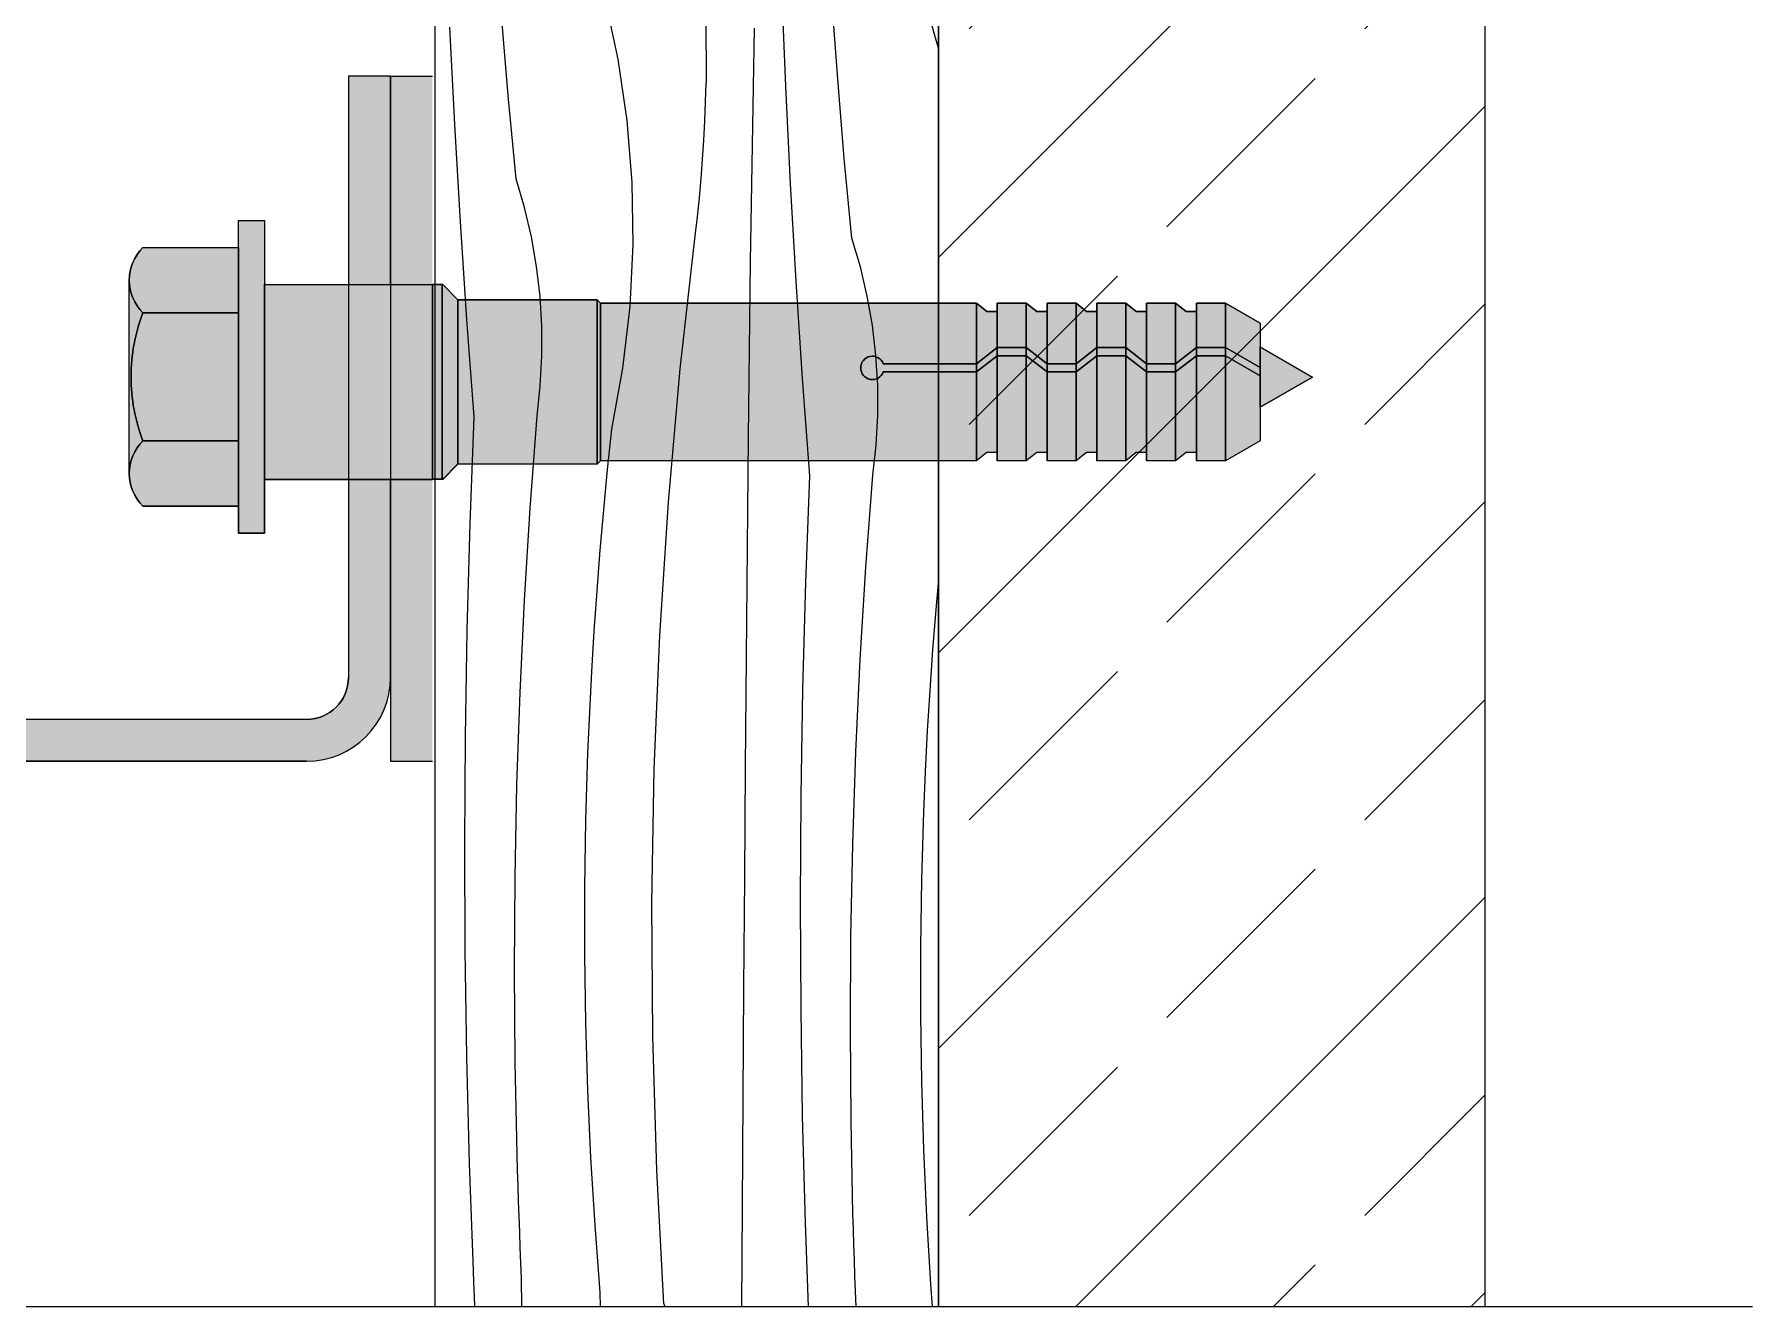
# Model space of a CAD drawing. Header units: millimetres. Extents: x -7826 to 55813, y 465 to 25965.
# Drawn here: x 52085 to 52700, y 18265 to 18720 of the extents above; entities that cross this region are included whole.
import ezdxf

# ---------------------------------------------------------------- set-up
doc = ezdxf.new("R2010")
doc.units = ezdxf.units.MM
for name, color, linetype, lineweight in [('2D - Ogolne2', 251, 'Continuous', 15), ('2D Drafting - General102', 254, 'Continuous', 13), ('2D Drafting - General121', 255, 'Continuous', 0), ('2D Drafting - General2', 251, 'Continuous', 15), ('2D Drafting - General81', 251, 'Continuous', 20), ('2D Drafting - General82', 9, 'Continuous', 20)]:
    doc.layers.add(name, color=color, linetype=linetype, lineweight=lineweight)

# ---------------------------------------------------------------- blocks, each defined once
blk = doc.blocks.new('*X30')
at = {"layer": '2D Drafting - General81', "linetype": 'Continuous'}
for p, q in [((-49516.82362623781, 65502.65855333467), (-49521.45997207429, 65524.34790272736)), ((-49456.94247690259, 65493.01985284501), (-49458.38830671067, 65527.90169964995)), ((-49438.36555288437, 65495.6509855392), (-49440.3980095911, 65524.15861498898)), ((-49402.37453094239, 65506.64991851876), (-49407.42838290024, 65524.5188865826)), ((-49556.06340465491, 65488.34060984798), (-49558.43331413162, 65516.82217136036)), ((-49485.44459425557, 65517.78816952269), (-49485.39392993311, 65494.26863985055)), ((-49575.27725727551, 65479.3222784696), (-49577.01023814984, 65514.19103866617)), ((-49468.49083422053, 65492.84667714093), (-49468.08113907481, 65513.73742676764)), ((-49513.60671094002, 65480.71373536413), (-49516.82362623781, 65502.65855333467)), ((-49485.57573222123, 65487.39978183151), (-49485.39392993311, 65494.26863985053)), ((-49468.86693542801, 65471.95529571317), (-49468.49083422053, 65492.84667714093)), ((-49455.20949602826, 65458.15109264843), (-49456.94247690259, 65493.01985284501)), ((-49435.99564340766, 65467.16942402682), (-49438.36555288437, 65495.6509855392)), ((-49553.35637477494, 65459.8891106548), (-49556.06340465491, 65488.34060984798)), ((-49485.84639304177, 65480.53385106593), (-49485.57573222123, 65487.39978183151)), ((-49573.25724281688, 65444.4689686993), (-49575.27725727551, 65479.3222784696)), ((-49511.82282856976, 65458.60624017625), (-49513.60671094002, 65480.71373536413)), ((-49486.20586708187, 65473.67199701823), (-49485.84639304177, 65480.53385106593)), ((-49486.65409415992, 65466.81536847032), (-49486.20586708187, 65473.67199701823)), ((-49487.19099923572, 65459.9651133293), (-49486.65409415992, 65466.81536847032)), ((-49469.2094417247, 65451.06333650598), (-49468.86693542801, 65471.95529571317)), ((-49433.28861352769, 65438.71792483364), (-49435.99564340766, 65467.16942402682)), ((-49550.31843460073, 65449.60293955286), (-49553.35637477494, 65459.8891106548)), ((-49511.47952208647, 65436.42954699507), (-49511.82282856976, 65458.60624017625)), ((-49487.8164924229, 65453.12237843526), (-49487.19099923572, 65459.9651133293)), ((-49453.18948156963, 65423.29778287814), (-49455.20949602826, 65458.15109264843)), ((-49547.86960367607, 65439.16083135849), (-49550.31843460073, 65449.60293955286)), ((-49488.53046900413, 65446.28830936924), (-49487.8164924229, 65453.12237843526)), ((-49469.51835222494, 65430.17085354246), (-49469.2094417247, 65451.06333650598)), ((-49570.9503317145, 65409.63347212579), (-49573.25724281688, 65444.4689686993)), ((-49489.33280944853, 65439.46405026157), (-49488.53046900413, 65446.28830936924)), ((-49546.01778757339, 65428.59649637883), (-49547.86960367607, 65439.16083135849)), ((-49512.57824312561, 65414.27742764114), (-49511.47952208647, 65436.42954699507)), ((-49494.66371015691, 65391.94407943843), (-49489.33280944853, 65439.46405026157)), ((-49430.25067335348, 65428.4317537317), (-49433.28861352769, 65438.71792483364)), ((-49469.79366612994, 65409.27790084708), (-49469.51835222494, 65430.17085354246)), ((-49544.76896451935, 65417.94403950635), (-49546.01778757339, 65428.59649637883)), ((-49427.80184242882, 65417.98964553733), (-49430.25067335348, 65428.4317537317)), ((-49544.12716609531, 65407.23785011781), (-49544.76896451935, 65417.94403950635)), ((-49450.88257046725, 65388.46228630463), (-49453.18948156963, 65423.29778287814)), ((-49425.95002632614, 65407.42531055767), (-49427.80184242882, 65417.98964553733)), ((-49515.11434586052, 65392.24355002707), (-49512.57824312561, 65414.27742764114)), ((-49568.35668035815, 65374.81815031198), (-49570.9503317145, 65409.63347212579)), ((-49544.09446422215, 65396.51249105492), (-49544.12716609531, 65407.23785011781)), ((-49470.03538272778, 65388.38453244549), (-49469.79366612994, 65409.27790084708)), ((-49424.70120327211, 65396.77285368519), (-49425.95002632614, 65407.42531055767)), ((-49544.67096447147, 65385.80258704493), (-49544.09446422215, 65396.51249105492)), ((-49424.05940484806, 65386.06666429665), (-49424.70120327211, 65396.77285368519)), ((-49519.07710664687, 65370.42108209278), (-49515.11434586052, 65392.24355002707)), ((-49498.87282842126, 65344.31163825775), (-49494.66371015691, 65391.94407943843)), ((-49470.24350139342, 65367.49080236445), (-49470.03538272778, 65388.38453244549)), ((-49448.2889191109, 65353.64696449082), (-49450.88257046725, 65388.46228630463)), ((-49545.8548057248, 65375.1427129215), (-49544.67096447147, 65385.80258704493)), ((-49424.0267029749, 65375.34130523376), (-49424.05940484806, 65386.06666429665)), ((-49569.79879534188, 65336.68842865319), (-49568.35668035815, 65374.81815031198)), ((-49548.31819802961, 65342.188469948), (-49545.8548057248, 65375.1427129215)), ((-49424.60320322422, 65364.63140122378), (-49424.0267029749, 65375.34130523376)), ((-49520.60428890598, 65355.99249854165), (-49519.07710664687, 65370.42108209278)), ((-49470.59678699004, 65328.14707991079), (-49470.24350139342, 65367.49080236445)), ((-49425.78704447755, 65353.97152710034), (-49424.60320322422, 65364.63140122378)), ((-49522.00109276141, 65341.55071028904), (-49520.60428890598, 65355.99249854165)), ((-49449.73103409463, 65315.51724283203), (-49448.2889191109, 65353.64696449082)), ((-49428.25043678236, 65321.01728412684), (-49425.78704447755, 65353.97152710034)), ((-49501.95782449706, 65296.5932044129), (-49498.87282842126, 65344.31163825775)), ((-49550.33259215129, 65309.20373638948), (-49548.31819802961, 65342.188469948)), ((-49523.26740426874, 65327.09689542546), (-49522.00109276141, 65341.55071028904)), ((-49570.83781358377, 65298.54559432621), (-49569.79879534188, 65336.68842865319)), ((-49524.40312012844, 65312.63223302255), (-49523.26740426874, 65327.09689542546)), ((-49470.93612605759, 65288.80323469682), (-49470.59678699004, 65328.14707991079)), ((-49430.26483090404, 65288.03255056831), (-49428.25043678236, 65321.01728412684)), ((-49450.77005233652, 65277.37440850506), (-49449.73103409463, 65315.51724283203)), ((-49403.19964302149, 65305.92570960429), (-49402.37453094239, 65315.34362704723)), ((-49551.89761450517, 65276.19462951522), (-49550.33259215129, 65309.20373638948)), ((-49525.40814769437, 65298.15790303682), (-49524.40312012844, 65312.63223302255)), ((-49404.33535888119, 65291.4610472014), (-49403.19964302149, 65305.92570960429)), ((-49571.473619005, 65260.39390863776), (-49570.83781358377, 65298.54559432621)), ((-49526.28240498129, 65283.67508621341), (-49525.40814769437, 65298.15790303682)), ((-49503.91698351147, 65248.81530339841), (-49501.95782449706, 65296.5932044129)), ((-49471.26151855347, 65249.4592716663), (-49470.93612605759, 65288.80323469682)), ((-49405.34038644713, 65276.98671721567), (-49404.33535888119, 65291.4610472014)), ((-49527.02582067157, 65269.18496398978), (-49526.28240498129, 65283.67508621341)), ((-49431.82985325792, 65255.02344369406), (-49430.26483090404, 65288.03255056831)), ((-49553.01297484598, 65243.16727111473), (-49551.89761450517, 65276.19462951522)), ((-49451.40585775775, 65239.22272281661), (-49450.77005233652, 65277.37440850506)), ((-49406.21464373405, 65262.50390039225), (-49405.34038644713, 65276.98671721567)), ((-49527.63833412097, 65254.68871839935), (-49527.02582067157, 65269.18496398978)), ((-49571.70614057357, 65222.23763388349), (-49571.473619005, 65260.39390863776)), ((-49406.95805942432, 65248.01377816863), (-49406.21464373405, 65262.50390039225)), ((-49528.36740492187, 65230.55144229178), (-49527.63833412097, 65254.68871839934)), ((-49432.94521359873, 65221.99608529357), (-49431.82985325792, 65255.02344369406)), ((-49504.74921641654, 65201.00449376517), (-49503.91698351147, 65248.81530339841)), ((-49471.57296443682, 65210.11519576301), (-49471.26151855347, 65249.4592716663)), ((-49407.57057287372, 65233.51753257819), (-49406.95805942432, 65248.01377816863)), ((-49553.67846632165, 65210.12778636239), (-49553.01297484598, 65243.16727111473)), ((-49451.63837932632, 65201.06644806234), (-49451.40585775775, 65239.22272281661)), ((-49408.29964367462, 65209.38025647063), (-49407.57057287372, 65233.51753257819)), ((-49528.73356747581, 65206.4059340737), (-49528.36740492187, 65230.55144229178)), ((-49571.53535231222, 65184.08103287172), (-49571.70614057357, 65222.23763388349)), ((-49433.61070507441, 65188.95660054123), (-49432.94521359873, 65221.99608529357)), ((-49553.89396551176, 65177.08230268151), (-49553.67846632165, 65210.12778636239)), ((-49471.87046366845, 65170.77101193072), (-49471.57296443682, 65210.11519576301)), ((-49408.66580622856, 65185.23474825255), (-49408.29964367462, 65209.38025647063)), ((-49528.73673904224, 65182.25764982685), (-49528.73356747581, 65206.4059340737)), ((-49504.45406059464, 65153.18735235715), (-49504.74921641654, 65201.00449376517)), ((-49451.46759106497, 65162.90984705056), (-49451.63837932632, 65201.06644806234)), ((-49570.96127330139, 65145.92836844716), (-49571.53535231222, 65184.08103287172)), ((-49433.82620426451, 65155.91111686036), (-49433.61070507441, 65188.95660054123)), ((-49408.66897779499, 65161.0864640057), (-49408.66580622856, 65185.23474825255)), ((-49528.37691890449, 65158.11204626028), (-49528.73673904224, 65182.25764982685)), ((-49553.65943245034, 65144.03694860795), (-49553.89396551176, 65177.08230268151)), ((-49472.15401621103, 65131.4267251132), (-49471.87046366845, 65170.77101193072)), ((-49450.89351205414, 65124.757182626), (-49451.46759106497, 65162.90984705056)), ((-49408.30915765724, 65136.94086043914), (-49408.66897779499, 65161.0864640057)), ((-49527.65418836995, 65133.9745794773), (-49528.37691890449, 65158.11204626028)), ((-49433.59167120309, 65122.86576278679), (-49433.82620426451, 65155.91111686036)), ((-49503.03168011558, 65105.39045953799), (-49504.45406059464, 65153.18735235715)), ((-49569.98396767699, 65107.7839030148), (-49570.96127330139, 65145.92836844716)), ((-49552.97491063333, 65110.99785265351), (-49553.65943245034, 65144.03694860795)), ((-49407.5864271227, 65112.80339365615), (-49408.30915765724, 65136.94086043914)), ((-49526.56871075168, 65109.85070374255), (-49527.65418836995, 65133.9745794773)), ((-49472.4236220289, 65092.08234025428), (-49472.15401621103, 65131.4267251132)), ((-49449.91620642974, 65086.61271719365), (-49450.89351205414, 65124.757182626)), ((-49432.90714938608, 65089.82666683235), (-49433.59167120309, 65122.86576278679)), ((-49552.81575088113, 65105.44771061339), (-49552.97491063333, 65110.99785265351)), ((-49406.50094950443, 65088.67951792141), (-49407.5864271227, 65112.80339365615)), ((-49568.60354462337, 65069.65189806364), (-49569.98396767699, 65107.7839030148)), ((-49552.64389202369, 65099.89794728284), (-49552.81575088113, 65105.44771061339)), ((-49525.1207313315, 65085.74587024958), (-49526.56871075168, 65109.85070374255)), ((-49500.4828656454, 65057.64038441564), (-49503.03168011558, 65105.39045953799)), ((-49552.45933496077, 65094.34859171822), (-49552.64389202369, 65099.89794728284)), ((-49552.26208065866, 65088.79967297376), (-49552.45933496077, 65094.34859171822)), ((-49472.65412599718, 65056.60908800746), (-49472.4236220289, 65092.08234025428)), ((-49552.05213015009, 65083.25122010148), (-49552.26208065866, 65088.79967297376)), ((-49523.31057730463, 65061.665525889), (-49525.1207313315, 65085.74587024958)), ((-49448.83004005915, 65056.60908800746), (-49449.91620642974, 65086.61271719365)), ((-49432.74798963388, 65084.27652479224), (-49432.90714938608, 65089.82666683236)), ((-49405.05297008425, 65064.57468442844), (-49406.50094950443, 65088.67951792141)), ((-49551.8294845343, 65077.70326215085), (-49552.05213015009, 65083.25122010148)), ((-49432.57613077644, 65078.72676146169), (-49432.74798963388, 65084.27652479224)), ((-49551.59414497695, 65072.15582816883), (-49551.8294845343, 65077.70326215085)), ((-49432.39157371352, 65073.17740589707), (-49432.57613077644, 65078.72676146169)), ((-49568.40654466879, 65064.97736136717), (-49568.60354462337, 65069.65189806362)), ((-49551.34611271018, 65066.60894719959), (-49551.59414497695, 65072.15582816883)), ((-49432.19431941141, 65067.62848715261), (-49432.39157371352, 65073.17740589707)), ((-49431.98436890285, 65062.08003428033), (-49432.19431941141, 65067.62848715261)), ((-49568.20348654492, 65060.30308391425), (-49568.40654466879, 65064.97736136717)), ((-49551.22648892098, 65056.60908800746), (-49551.34611271019, 65066.60894719961)), ((-49523.20931246271, 65056.60908800746), (-49523.31057730463, 65061.665525889)), ((-49431.76481384984, 65056.60908800746), (-49431.98436890285, 65062.08003428033)), ((-49404.4541847753, 65056.60908800746), (-49405.05297008425, 65064.57468442844)), ((-49568.03821659218, 65056.60908800746), (-49568.20348654492, 65060.30308391425)), ((-49500.4828656454, 65057.64038441565), (-49500.15001067839, 65056.60908800746))]:
    blk.add_line(p, q, dxfattribs=at)
blk = doc.blocks.new('Wype_nienie_125')
at = {"layer": '2D Drafting - General2', "linetype": 'Continuous'}
for p, q in [((-49582.37453094238, 65968.52347304605), (-49582.37453094238, 65056.60908800746)), ((-49402.37453094239, 65056.60908800746), (-49402.37453094239, 65968.52347304605)), ((-49582.37453094238, 65056.60908800746), (-49402.37453094239, 65056.60908800746))]:
    blk.add_line(p, q, dxfattribs=at)
at = {"layer": '2D Drafting - General81', "linetype": 'Continuous'}
blk.add_blockref('*X30', (0, 0), dxfattribs=at)

msp = doc.modelspace()

# ---------------------------------------------------------------- hatches: boundary and pattern name
at = {"layer": '2D Drafting - General102', "linetype": 'Continuous'}
msp.add_hatch(color=256, dxfattribs=at).paths.add_polyline_path([(52212.54745608946, 18630.8733239273), (52212.54745608946, 18705.37870039465), (52197.54745608946, 18705.37870039465), (52197.54745608946, 18630.8733239273)])
h = msp.add_hatch(color=256, dxfattribs=at)
edge = h.paths.add_edge_path()
edge.add_line((51822.54745608946, 18355.37870039466), (51822.54745608946, 18290.37870039466))
edge.add_arc((51847.54745608947, 18290.37870039466), 25.00000000000728, 180, 269.9999999999666)
edge.add_line((51847.54745608945, 18265.37870039465), (52037.54745608947, 18265.37870039465))
edge.add_arc((52037.54745608946, 18290.37870039466), 25.00000000001455, 270.0000000000167, 360)
edge.add_line((52062.54745608947, 18290.37870039466), (52062.54745608947, 18445.37870039463))
edge.add_arc((52077.54745608947, 18445.37870039463), 15.00000000000728, 90.00000000002768, 180, ccw=False)
edge.add_line((52077.54745608947, 18460.37870039465), (52182.54745608946, 18460.37870039465))
edge.add_arc((52182.54745608946, 18490.37870039465), 30, 270, 360)
edge.add_line((52212.54745608946, 18490.37870039465), (52212.54745608946, 18561.20142671661))
edge.add_line((52212.54745608946, 18561.20142671661), (52197.54745608946, 18561.20142671661))
edge.add_line((52197.54745608946, 18561.20142671661), (52197.54745608946, 18490.37870039465))
edge.add_arc((52182.54745608946, 18490.37870039465), 15, -90, 0, ccw=False)
edge.add_line((52182.54745608946, 18475.37870039465), (52077.54745608947, 18475.37870039465))
edge.add_arc((52077.54745608946, 18445.37870039466), 29.99999999998545, 89.9999999999861, 180)
edge.add_line((52047.54745608947, 18445.37870039466), (52047.54745608947, 18290.37870039466))
edge.add_arc((52037.54745608947, 18290.37870039466), 10, -90, 0, ccw=False)
edge.add_line((52037.54745608947, 18280.37870039466), (51847.54745608946, 18280.37870039466))
edge.add_arc((51847.54745608946, 18290.37870039466), 10, 180, 270, ccw=False)
edge.add_line((51837.54745608946, 18290.37870039466), (51837.54745608946, 18355.37870039466))
edge.add_line((51837.54745608946, 18355.37870039466), (51822.54745608946, 18355.37870039466))
at = {"layer": '2D Drafting - General121', "linetype": 'Continuous'}
for points in [[(52167.54746492776, 18597.87870039465), (52167.54746492776, 18541.959550129), (52158.22760655015, 18541.959550129), (52158.22760655015, 18597.87870039465), (52158.22760655015, 18653.79785066032), (52167.54746492776, 18653.79785066032)], [(52167.54746492776, 18561.20142671661), (52167.54746492776, 18597.87870039465), (52167.54746492776, 18630.8733239273), (52227.54744807875, 18630.8733239273), (52227.54744807875, 18594.95276487172), (52227.54744807875, 18561.20142671661)], [(52227.54744807875, 18561.20142671661), (52167.54746492776, 18561.20142671661), (52167.54746492776, 18597.87870039465), (52167.54746492776, 18630.8733239273), (52227.54744807875, 18630.8733239273), (52227.54744807875, 18594.00302706805)], [(52227.54744807875, 18561.29851182179), (52227.54744807875, 18594.00302715975), (52227.54744807875, 18618.35702331368), (52227.54745637273, 18630.87332363495), (52231.06091350818, 18630.87332467168), (52231.06091350818, 18622.72783454702), (52231.06091350818, 18561.29851182179)], [(52231.06091351096, 18561.29851182179), (52231.06091351096, 18630.87332467168), (52231.23644285265, 18630.87332467168), (52236.64999029778, 18625.45977722655), (52236.64999029778, 18566.71205926692), (52231.23644285265, 18561.29851182179)], [(52236.64999029778, 18566.61497416174), (52236.64999029778, 18625.45977722655), (52286.39230721038, 18625.45977722655), (52286.39230721038, 18566.61497416174)], [(52286.39230721038, 18566.61497416174), (52286.39230721038, 18625.45977722655), (52287.6377787122, 18624.21430572473), (52287.6377787122, 18567.86044566355)], [(52429.49791666278, 18621.25563953985), (52429.49791666278, 18608.30457751992), (52422.05663887452, 18602.5580929462), (52422.05663887452, 18624.21430572473), (52425.79958393169, 18621.25563953985)], [(52439.85324830986, 18624.21430572473), (52439.85324830986, 18608.30457751992), (52429.49791666278, 18608.30457751992), (52429.49791666278, 18624.21430572473)], [(52447.29452609812, 18621.25563953985), (52447.29452609812, 18602.5580929462), (52439.85324830986, 18608.30457751992), (52439.85324830986, 18624.21430572473), (52443.59619336703, 18621.25563953985)], [(52457.64985774519, 18624.21430572473), (52457.64985774519, 18602.5580929462), (52447.29452609812, 18602.5580929462), (52447.29452609812, 18624.21430572473)], [(52457.64985774519, 18602.5580929462), (52457.64985774519, 18624.21430572473), (52461.39280280235, 18621.25563953985), (52465.09113553345, 18621.25563953985), (52465.09113553345, 18608.30457751992)], [(52475.44646718052, 18624.21430572473), (52475.44646718052, 18608.30457751992), (52465.09113553345, 18608.30457751992), (52465.09113553345, 18624.21430572473)], [(52482.88774496878, 18621.25563953985), (52482.88774496878, 18602.5580929462), (52475.44646718052, 18608.30457751992), (52475.44646718052, 18624.21430572473), (52479.18941223769, 18621.25563953985)], [(52493.24307661586, 18624.21430572473), (52493.24307661586, 18602.5580929462), (52482.88774496878, 18602.5580929462), (52482.88774496878, 18624.21430572473)], [(52500.68435440412, 18621.25563953985), (52500.68435440412, 18608.30457751992), (52493.24307661586, 18602.5580929462), (52493.24307661586, 18624.21430572473), (52496.98602167303, 18621.25563953985)], [(52500.68435440412, 18608.30457751992), (52500.68435440412, 18624.21430572473), (52511.03968605119, 18624.21430572473), (52511.03968605119, 18608.30457751992)], [(52523.42001502987, 18601.15679125143), (52511.03968605119, 18608.30457751992), (52511.03968605119, 18624.21430572473), (52523.42001502987, 18617.06651945623)], [(52422.05663887452, 18602.5580929462), (52429.49791666278, 18608.30457751992), (52429.49791666278, 18605.34591133507), (52422.05663887452, 18599.59942676131)], [(52429.49791666278, 18608.30457751992), (52439.85324830986, 18608.30457751992), (52439.85324830986, 18605.34591133507), (52429.49791666278, 18605.34591133507)], [(52447.29452609812, 18599.59942676131), (52439.85324830986, 18605.34591133507), (52439.85324830986, 18608.30457751992), (52447.29452609812, 18602.5580929462)], [(52465.09113553345, 18605.34591133507), (52457.64985774519, 18599.59942676131), (52457.64985774519, 18602.5580929462), (52465.09113553345, 18608.30457751992)], [(52475.44646718052, 18605.34591133507), (52465.09113553345, 18605.34591133507), (52465.09113553345, 18608.30457751992), (52475.44646718052, 18608.30457751992)], [(52482.88774496878, 18599.59942676131), (52475.44646718052, 18605.34591133507), (52475.44646718052, 18608.30457751992), (52482.88774496878, 18602.5580929462)], [(52493.24307661586, 18602.5580929462), (52500.68435440412, 18608.30457751992), (52500.68435440412, 18605.34591133507), (52493.24307661586, 18599.59942676131)], [(52500.68435440412, 18608.30457751992), (52511.03968605119, 18608.30457751992), (52511.03968605119, 18605.34591133507), (52500.68435440412, 18605.34591133507)], [(52523.42001502987, 18598.19812506657), (52511.03968605119, 18605.34591133507), (52511.03968605119, 18608.30457751992), (52523.42001502987, 18601.15679125143)], [(52542.14783964321, 18597.78161528946), (52523.42001502987, 18586.96910070763), (52523.42001502987, 18608.5941298713)], [(52429.49791666278, 18570.81911184844), (52425.79958393169, 18570.81911184844), (52422.05663887452, 18567.86044566355), (52422.05663887452, 18599.59942676131), (52429.49791666278, 18605.34591133507)], [(52429.49791666278, 18567.86044566355), (52429.49791666278, 18605.34591133507), (52439.85324830986, 18605.34591133507), (52439.85324830986, 18567.86044566355)], [(52447.29452609812, 18570.81911184844), (52443.59619336703, 18570.81911184844), (52439.85324830986, 18567.86044566355), (52439.85324830986, 18605.34591133507), (52447.29452609812, 18599.59942676131)], [(52447.29452609812, 18602.5580929462), (52457.64985774519, 18602.5580929462), (52457.64985774519, 18599.59942676131), (52447.29452609812, 18599.59942676131)], [(52465.09113553345, 18570.81911184844), (52461.39280280235, 18570.81911184844), (52457.64985774519, 18567.86044566355), (52457.64985774519, 18599.59942676131), (52465.09113553345, 18605.34591133507)], [(52475.44646718052, 18567.86044566355), (52465.09113553345, 18567.86044566355), (52465.09113553345, 18605.34591133507), (52475.44646718052, 18605.34591133507)], [(52482.88774496878, 18570.81911184844), (52479.18941223769, 18570.81911184844), (52475.44646718052, 18567.86044566355), (52475.44646718052, 18605.34591133507), (52482.88774496878, 18599.59942676131)], [(52482.88774496878, 18602.5580929462), (52493.24307661586, 18602.5580929462), (52493.24307661586, 18599.59942676131), (52482.88774496878, 18599.59942676131)], [(52500.68435440412, 18570.81911184844), (52496.98602167303, 18570.81911184844), (52493.24307661586, 18567.86044566355), (52493.24307661586, 18599.59942676131), (52500.68435440412, 18605.34591133507)], [(52500.68435440412, 18567.86044566355), (52500.68435440412, 18605.34591133507), (52511.03968605119, 18605.34591133507), (52511.03968605119, 18567.86044566355)], [(52523.42001502987, 18575.00823193206), (52511.03968605119, 18567.86044566355), (52511.03968605119, 18605.34591133507), (52523.42001502987, 18598.19812506654)], [(52447.29452609812, 18567.86044566355), (52447.29452609812, 18599.59942676131), (52457.64985774519, 18599.59942676131), (52457.64985774519, 18567.86044566355)], [(52493.24307661586, 18567.86044566355), (52482.88774496878, 18567.86044566355), (52482.88774496878, 18599.59942676131), (52493.24307661586, 18599.59942676131)]]:
    msp.add_hatch(color=256, dxfattribs=at).paths.add_polyline_path(points)
h = msp.add_hatch(color=256, dxfattribs=at)
edge = h.paths.add_edge_path()
edge.add_line((52158.22760655015, 18620.79001890627), (52124.05479249891, 18620.79001890627))
edge.add_arc((52135.49427144504, 18632.43984187829), 16.32727943775157, 134.4780486831349, 225.5219513168651, ccw=False)
edge.add_line((52124.05479249891, 18644.08966485031), (52158.22760655015, 18644.08966485031))
edge.add_line((52158.22760655015, 18644.08966485031), (52158.22760655015, 18620.79001890627))
h = msp.add_hatch(color=256, dxfattribs=at)
edge = h.paths.add_edge_path()
edge.add_arc((52183.36298217461, 18597.87870039463), 63.57979143210105, 179.9999999999869, 201.1220213823702)
edge.add_arc((52135.49427144503, 18563.31755891104), 16.32727943772061, 134.47804868317, 180.0000000000511)
edge.add_line((52119.1669920073, 18563.31755891103), (52119.1669920073, 18632.43984187829))
edge.add_arc((52135.49427144505, 18632.43984187828), 16.32727943774807, 179.999999999949, 225.5219513168111)
edge.add_arc((52183.36298217465, 18597.87870039466), 63.57979143214122, 158.8779786176294, 180.0000000000131)
h = msp.add_hatch(color=256, dxfattribs=at)
edge = h.paths.add_edge_path()
edge.add_line((52158.22760655015, 18574.96738188303), (52124.05479249891, 18574.96738188303))
edge.add_arc((52183.36298217459, 18597.87870039463), 63.57979143208168, 179.9999999999869, 201.1220213823773, ccw=False)
edge.add_arc((52183.36298217463, 18597.87870039467), 63.5797914321156, 158.8779786176346, 180.0000000000262, ccw=False)
edge.add_line((52124.05479249891, 18620.79001890627), (52158.22760655015, 18620.79001890627))
edge.add_line((52158.22760655015, 18620.79001890627), (52158.22760655015, 18597.87870039465))
edge.add_line((52158.22760655015, 18597.87870039465), (52158.22760655015, 18574.96738188303))
h = msp.add_hatch(color=256, dxfattribs=at)
edge = h.paths.add_edge_path()
edge.add_line((52287.6377787122, 18567.86044566355), (52287.6377787122, 18624.21430572473))
edge.add_line((52287.6377787122, 18624.21430572473), (52422.05663887452, 18624.21430572473))
edge.add_line((52422.05663887452, 18624.21430572473), (52422.05663887452, 18602.5580929462))
edge.add_line((52422.05663887452, 18602.5580929462), (52388.74802213503, 18602.5580929462))
edge.add_arc((52384.83341370043, 18601.07875985375), 4.184804128586707, 20.70161155939179, 339.2983884406082)
edge.add_line((52388.74802213503, 18599.59942676131), (52422.05663887452, 18599.59942676131))
edge.add_line((52422.05663887452, 18599.59942676131), (52422.05663887452, 18567.86044566355))
edge.add_line((52422.05663887452, 18567.86044566355), (52287.6377787122, 18567.86044566355))
h = msp.add_hatch(color=256, dxfattribs=at)
edge = h.paths.add_edge_path()
edge.add_line((52422.05663887452, 18599.59942676131), (52388.74802213503, 18599.59942676131))
edge.add_arc((52384.83341370043, 18601.07875985375), 4.184804128586707, 20.70161155939178, 339.2983884406082, ccw=False)
edge.add_line((52388.74802213503, 18602.5580929462), (52422.05663887452, 18602.5580929462))
edge.add_line((52422.05663887452, 18602.5580929462), (52422.05663887452, 18599.59942676131))
h = msp.add_hatch(color=256, dxfattribs=at)
edge = h.paths.add_edge_path()
edge.add_line((52158.22760655015, 18551.66773593901), (52124.05479249891, 18551.66773593901))
edge.add_arc((52135.49427144504, 18563.31755891103), 16.32727943774647, 134.4780486831525, 225.5219513168833, ccw=False)
edge.add_line((52124.05479249891, 18574.96738188303), (52158.22760655015, 18574.96738188303))
edge.add_line((52158.22760655015, 18574.96738188303), (52158.22760655015, 18551.66773593901))
at = {"layer": '2D Drafting - General81', "linetype": 'Continuous'}
h = msp.add_hatch(dxfattribs=at)
h.set_pattern_fill('SOLID___DASHED', color=256, style=0, pattern_type=2)
h.set_pattern_definition([(44.99999999999999, (101810.7930934424, -46791.23039084138), (-70.71067811865473, 70.71067811865478), []), (44.99999999999999, (101775.4377543831, -46755.87505178205), (-70.71067811865473, 70.71067811865478), [75, -25])])
h.paths.add_polyline_path([(52408.4185625, 18265.37869716608), (52603.96428346332, 18265.37869716608), (52603.96428346332, 19177.29309845407), (52408.4185625, 19177.29309845407)])
at = {"layer": '2D Drafting - General82', "linetype": 'Continuous'}
for points in [[(52212.54745608946, 18630.8733239273), (52227.54745608947, 18630.8733239273), (52227.54745608947, 18705.37870039465), (52212.54745608946, 18705.37870039465)], [(52212.54745608946, 18460.37870039465), (52227.54745608947, 18460.37870039465), (52227.54745608947, 18561.20142671661), (52212.54745608946, 18561.20142671661)]]:
    msp.add_hatch(color=256, dxfattribs=at).paths.add_polyline_path(points, flags=0)

# ---------------------------------------------------------------- linework, layer by layer
at = {"layer": '2D - Ogolne2', "linetype": 'Continuous'}
for p, q in [((52227.54744807875, 18630.87332467168), (52227.54744807875, 18594.00302706805)), ((52231.23644285265, 18630.87332467168), (52227.54744807875, 18630.87332467168)), ((52236.64999029778, 18625.45977722655), (52231.23644285265, 18630.87332467168)), ((52286.39230721038, 18625.45977722655), (52236.64999029778, 18625.45977722655)), ((52236.64999029778, 18625.45977722655), (52236.64999029778, 18566.61497416174)), ((52287.6377787122, 18624.21430572473), (52286.39230721038, 18625.45977722655)), ((52286.39230721038, 18625.45977722655), (52286.39230721038, 18566.61497416174)), ((52287.6377787122, 18567.86044566355), (52287.6377787122, 18624.21430572473)), ((52422.05663887452, 18624.21430572473), (52287.6377787122, 18624.21430572473)), ((52425.79958393169, 18621.25563953985), (52422.05663887452, 18624.21430572473)), ((52422.05663887452, 18624.21430572473), (52422.05663887452, 18567.86044566355)), ((52429.49791666278, 18621.25563953985), (52425.79958393169, 18621.25563953985)), ((52429.49791666278, 18624.21430572473), (52429.49791666278, 18621.25563953985)), ((52439.85324830986, 18624.21430572473), (52429.49791666278, 18624.21430572473)), ((52429.49791666278, 18624.21430572473), (52429.49791666278, 18567.86044566355)), ((52443.59619336703, 18621.25563953985), (52439.85324830986, 18624.21430572473)), ((52439.85324830986, 18624.21430572473), (52439.85324830986, 18567.86044566355)), ((52447.29452609812, 18621.25563953985), (52443.59619336703, 18621.25563953985)), ((52447.29452609812, 18624.21430572473), (52447.29452609812, 18621.25563953985)), ((52457.64985774519, 18624.21430572473), (52447.29452609812, 18624.21430572473)), ((52447.29452609812, 18624.21430572473), (52447.29452609812, 18567.86044566355)), ((52461.39280280235, 18621.25563953985), (52457.64985774519, 18624.21430572473)), ((52457.64985774519, 18624.21430572473), (52457.64985774519, 18567.86044566355)), ((52465.09113553345, 18621.25563953985), (52461.39280280235, 18621.25563953985)), ((52465.09113553345, 18624.21430572473), (52465.09113553345, 18621.25563953985)), ((52475.44646718052, 18624.21430572473), (52465.09113553345, 18624.21430572473)), ((52465.09113553345, 18624.21430572473), (52465.09113553345, 18567.86044566355)), ((52479.18941223769, 18621.25563953985), (52475.44646718052, 18624.21430572473)), ((52475.44646718052, 18624.21430572473), (52475.44646718052, 18567.86044566355)), ((52482.88774496878, 18621.25563953985), (52479.18941223769, 18621.25563953985)), ((52482.88774496878, 18624.21430572473), (52482.88774496878, 18621.25563953985)), ((52493.24307661586, 18624.21430572473), (52482.88774496878, 18624.21430572473)), ((52482.88774496878, 18624.21430572473), (52482.88774496878, 18567.86044566355)), ((52496.98602167302, 18621.25563953985), (52493.24307661586, 18624.21430572473)), ((52493.24307661586, 18624.21430572473), (52493.24307661586, 18567.86044566355)), ((52500.68435440412, 18621.25563953985), (52496.98602167302, 18621.25563953985)), ((52500.68435440412, 18624.21430572473), (52500.68435440412, 18567.86044566355)), ((52511.03968605119, 18624.21430572473), (52500.68435440412, 18624.21430572473)), ((52523.42001502987, 18617.06651945623), (52511.03968605119, 18624.21430572473)), ((52511.03968605119, 18624.21430572473), (52511.03968605119, 18567.86044566355)), ((52523.42001502987, 18617.06651945623), (52523.42001502987, 18575.00823193206)), ((52429.49791666278, 18608.30457751992), (52422.05663887452, 18602.5580929462)), ((52439.85324830986, 18608.30457751992), (52429.49791666278, 18608.30457751992)), ((52447.29452609812, 18602.5580929462), (52439.85324830986, 18608.30457751992)), ((52465.09113553345, 18608.30457751992), (52457.64985774519, 18602.5580929462)), ((52475.44646718052, 18608.30457751992), (52465.09113553345, 18608.30457751992)), ((52482.88774496878, 18602.5580929462), (52475.44646718052, 18608.30457751992)), ((52500.68435440412, 18608.30457751992), (52493.24307661586, 18602.5580929462)), ((52511.03968605119, 18608.30457751992), (52500.68435440412, 18608.30457751992)), ((52523.42001502987, 18601.15679125143), (52511.03968605119, 18608.30457751992)), ((52523.42001502987, 18608.59412987133), (52542.14783964321, 18597.78161528946)), ((52422.05663887452, 18602.5580929462), (52388.74802213503, 18602.5580929462)), ((52429.49791666278, 18605.34591133507), (52422.05663887452, 18599.59942676131)), ((52439.85324830986, 18605.34591133507), (52429.49791666278, 18605.34591133507)), ((52447.29452609812, 18599.59942676131), (52439.85324830986, 18605.34591133507)), ((52457.64985774519, 18602.5580929462), (52447.29452609812, 18602.5580929462)), ((52465.09113553345, 18605.34591133507), (52457.64985774519, 18599.59942676131)), ((52475.44646718052, 18605.34591133507), (52465.09113553345, 18605.34591133507)), ((52482.88774496878, 18599.59942676131), (52475.44646718052, 18605.34591133507)), ((52493.24307661586, 18602.5580929462), (52482.88774496878, 18602.5580929462)), ((52500.68435440412, 18605.34591133507), (52493.24307661586, 18599.59942676131)), ((52511.03968605119, 18605.34591133507), (52500.68435440412, 18605.34591133507)), ((52523.42001502987, 18598.19812506654), (52511.03968605119, 18605.34591133507)), ((52227.54744807875, 18561.29851182179), (52227.54744807875, 18595.04984997691)), ((52422.05663887452, 18599.59942676131), (52388.74802213503, 18599.59942676131)), ((52457.64985774519, 18599.59942676131), (52447.29452609812, 18599.59942676131)), ((52493.24307661586, 18599.59942676131), (52482.88774496878, 18599.59942676131)), ((52523.42001502987, 18586.96910070763), (52542.14783964321, 18597.78161528946)), ((52227.54744807875, 18561.20142671661), (52227.54744807875, 18594.95276487172)), ((52425.79958393169, 18570.81911184844), (52422.05663887452, 18567.86044566355)), ((52429.49791666278, 18570.81911184844), (52425.79958393169, 18570.81911184844)), ((52429.49791666278, 18567.86044566355), (52429.49791666278, 18570.81911184844)), ((52443.59619336703, 18570.81911184844), (52439.85324830986, 18567.86044566355)), ((52447.29452609812, 18570.81911184844), (52443.59619336703, 18570.81911184844)), ((52447.29452609812, 18567.86044566355), (52447.29452609812, 18570.81911184844)), ((52461.39280280235, 18570.81911184844), (52457.64985774519, 18567.86044566355)), ((52465.09113553345, 18570.81911184844), (52461.39280280235, 18570.81911184844)), ((52465.09113553345, 18567.86044566355), (52465.09113553345, 18570.81911184844)), ((52479.18941223769, 18570.81911184844), (52475.44646718052, 18567.86044566355)), ((52482.88774496878, 18570.81911184844), (52479.18941223769, 18570.81911184844)), ((52482.88774496878, 18567.86044566355), (52482.88774496878, 18570.81911184844)), ((52496.98602167302, 18570.81911184844), (52493.24307661586, 18567.86044566355)), ((52500.68435440412, 18570.81911184844), (52496.98602167302, 18570.81911184844)), ((52523.42001502987, 18575.00823193206), (52511.03968605119, 18567.86044566355)), ((52236.64999029778, 18566.71205926692), (52231.23644285265, 18561.29851182179)), ((52236.64999029778, 18566.61497416174), (52231.23644285265, 18561.20142671661)), ((52286.39230721038, 18566.61497416174), (52236.64999029778, 18566.61497416174)), ((52287.6377787122, 18567.86044566355), (52286.39230721038, 18566.61497416174)), ((52422.05663887452, 18567.86044566355), (52287.6377787122, 18567.86044566355)), ((52439.85324830986, 18567.86044566355), (52429.49791666278, 18567.86044566355)), ((52457.64985774519, 18567.86044566355), (52447.29452609812, 18567.86044566355)), ((52475.44646718052, 18567.86044566355), (52465.09113553345, 18567.86044566355)), ((52493.24307661586, 18567.86044566355), (52482.88774496878, 18567.86044566355)), ((52511.03968605119, 18567.86044566355), (52500.68435440412, 18567.86044566355)), ((52231.23644285265, 18561.29851182179), (52227.54744807875, 18561.29851182179)), ((52231.23644285265, 18561.20142671661), (52227.54744807875, 18561.20142671661))]:
    msp.add_line(p, q, dxfattribs=at)
msp.add_arc((52384.83341370045, 18601.07875985374), 4.184804128572733, 20.70161155921624, 339.2983884403942, dxfattribs=at)
at = {"layer": '2D Drafting - General2', "linetype": 'Continuous'}
for p, q in [((52603.96428346332, 18265.37870039465), (52603.96428346332, 19177.29309845407)), ((52212.54745608946, 18705.37870039465), (52197.54745608946, 18705.37870039465)), ((52197.54745608946, 18705.37870039465), (52197.54745608946, 18490.37870039465)), ((52212.54745608946, 18705.37870039465), (52212.54745608946, 18460.37870039465)), ((52212.54745608946, 18705.37870039465), (52227.54745608947, 18705.37870039465)), ((52212.54745608946, 18705.37870039465), (52212.54745608946, 18490.37870039465)), ((52158.22760655015, 18653.79785066032), (52167.54746492776, 18653.79785066032)), ((52158.22760655015, 18597.87870039465), (52158.22760655015, 18653.79785066032)), ((52167.54746492776, 18653.79785066032), (52167.54746492776, 18597.87870039465)), ((52124.05479249891, 18644.08966485031), (52158.22760655015, 18644.08966485031)), ((52119.1669920073, 18563.31755891103), (52119.1669920073, 18632.43984187829)), ((52167.54746575535, 18630.8733239273), (52227.54744807875, 18630.8733239273)), ((52124.05479249891, 18620.79001890627), (52158.22760655015, 18620.79001890627)), ((52158.22760655015, 18597.87870039465), (52158.22760655015, 18541.959550129)), ((52167.54746492776, 18541.959550129), (52167.54746492776, 18597.87870039465)), ((52124.05479249891, 18574.96738188303), (52158.22760655015, 18574.96738188303)), ((52167.54745937939, 18561.20142671661), (52227.54744807875, 18561.20142671661)), ((52124.05479249891, 18551.66773593901), (52158.22760655015, 18551.66773593901)), ((52158.22760655015, 18541.959550129), (52167.54746492776, 18541.959550129)), ((52182.54745608946, 18475.37870039465), (52077.54745608947, 18475.37870039465)), ((52182.54745608946, 18460.37870039465), (52077.54745608947, 18460.37870039465)), ((52212.54745608946, 18460.37870039465), (52227.54745608947, 18460.37870039465)), ((51681.29362146283, 18265.37870039465), (52699.53923662394, 18265.37870039465))]:
    msp.add_line(p, q, dxfattribs=at)
at = {"layer": '2D Drafting - General2', "linetype": 'Continuous', "flags": 128}
for points in [[(52408.4185625, 18265.37869716608), (52603.96428346332, 18265.37869716608), (52603.96428346332, 19177.29309845407), (52408.4185625, 19177.29309845407)], [(52212.54745608946, 18630.8733239273), (52212.54745608946, 18705.37870039465), (52197.54745608946, 18705.37870039465), (52197.54745608946, 18630.8733239273)], [(52167.54746492776, 18597.87870039465), (52167.54746492776, 18541.959550129), (52158.22760655015, 18541.959550129), (52158.22760655015, 18597.87870039465), (52158.22760655015, 18653.79785066032), (52167.54746492776, 18653.79785066032)], [(52167.54746492776, 18561.20142671661), (52167.54746492776, 18597.87870039465), (52167.54746492776, 18630.8733239273), (52227.54744807875, 18630.8733239273), (52227.54744807875, 18594.95276487172), (52227.54744807875, 18561.20142671661)], [(52227.54744807875, 18561.20142671661), (52167.54746492776, 18561.20142671661), (52167.54746492776, 18597.87870039465), (52167.54746492776, 18630.8733239273), (52227.54744807875, 18630.8733239273), (52227.54744807875, 18594.00302706805)], [(52227.54744807875, 18561.29851182179), (52227.54744807875, 18594.00302715975), (52227.54744807875, 18618.35702331368), (52227.54745637273, 18630.87332363495), (52231.06091350818, 18630.87332467168), (52231.06091350818, 18622.72783454702), (52231.06091350818, 18561.29851182179)], [(52231.06091351096, 18561.29851182179), (52231.06091351096, 18630.87332467168), (52231.23644285265, 18630.87332467168), (52236.64999029778, 18625.45977722655), (52236.64999029778, 18566.71205926692), (52231.23644285265, 18561.29851182179)], [(52236.64999029778, 18566.61497416174), (52236.64999029778, 18625.45977722655), (52286.39230721038, 18625.45977722655), (52286.39230721038, 18566.61497416174)], [(52286.39230721038, 18566.61497416174), (52286.39230721038, 18625.45977722655), (52287.6377787122, 18624.21430572473), (52287.6377787122, 18567.86044566355)], [(52429.49791666278, 18621.25563953985), (52429.49791666278, 18608.30457751992), (52422.05663887452, 18602.5580929462), (52422.05663887452, 18624.21430572473), (52425.79958393169, 18621.25563953985)], [(52439.85324830986, 18624.21430572473), (52439.85324830986, 18608.30457751992), (52429.49791666278, 18608.30457751992), (52429.49791666278, 18624.21430572473)], [(52447.29452609812, 18621.25563953985), (52447.29452609812, 18602.5580929462), (52439.85324830986, 18608.30457751992), (52439.85324830986, 18624.21430572473), (52443.59619336703, 18621.25563953985)], [(52457.64985774519, 18624.21430572473), (52457.64985774519, 18602.5580929462), (52447.29452609812, 18602.5580929462), (52447.29452609812, 18624.21430572473)], [(52457.64985774519, 18602.5580929462), (52457.64985774519, 18624.21430572473), (52461.39280280235, 18621.25563953985), (52465.09113553345, 18621.25563953985), (52465.09113553345, 18608.30457751992)], [(52475.44646718052, 18624.21430572473), (52475.44646718052, 18608.30457751992), (52465.09113553345, 18608.30457751992), (52465.09113553345, 18624.21430572473)], [(52482.88774496878, 18621.25563953985), (52482.88774496878, 18602.5580929462), (52475.44646718052, 18608.30457751992), (52475.44646718052, 18624.21430572473), (52479.18941223769, 18621.25563953985)], [(52493.24307661586, 18624.21430572473), (52493.24307661586, 18602.5580929462), (52482.88774496878, 18602.5580929462), (52482.88774496878, 18624.21430572473)], [(52500.68435440412, 18621.25563953985), (52500.68435440412, 18608.30457751992), (52493.24307661586, 18602.5580929462), (52493.24307661586, 18624.21430572473), (52496.98602167303, 18621.25563953985)], [(52500.68435440412, 18608.30457751992), (52500.68435440412, 18624.21430572473), (52511.03968605119, 18624.21430572473), (52511.03968605119, 18608.30457751992)], [(52523.42001502987, 18601.15679125143), (52511.03968605119, 18608.30457751992), (52511.03968605119, 18624.21430572473), (52523.42001502987, 18617.06651945623)], [(52422.05663887452, 18602.5580929462), (52429.49791666278, 18608.30457751992), (52429.49791666278, 18605.34591133507), (52422.05663887452, 18599.59942676131)], [(52429.49791666278, 18608.30457751992), (52439.85324830986, 18608.30457751992), (52439.85324830986, 18605.34591133507), (52429.49791666278, 18605.34591133507)], [(52447.29452609812, 18599.59942676131), (52439.85324830986, 18605.34591133507), (52439.85324830986, 18608.30457751992), (52447.29452609812, 18602.5580929462)], [(52465.09113553345, 18605.34591133507), (52457.64985774519, 18599.59942676131), (52457.64985774519, 18602.5580929462), (52465.09113553345, 18608.30457751992)], [(52475.44646718052, 18605.34591133507), (52465.09113553345, 18605.34591133507), (52465.09113553345, 18608.30457751992), (52475.44646718052, 18608.30457751992)], [(52482.88774496878, 18599.59942676131), (52475.44646718052, 18605.34591133507), (52475.44646718052, 18608.30457751992), (52482.88774496878, 18602.5580929462)], [(52493.24307661586, 18602.5580929462), (52500.68435440412, 18608.30457751992), (52500.68435440412, 18605.34591133507), (52493.24307661586, 18599.59942676131)], [(52500.68435440412, 18608.30457751992), (52511.03968605119, 18608.30457751992), (52511.03968605119, 18605.34591133507), (52500.68435440412, 18605.34591133507)], [(52523.42001502987, 18598.19812506657), (52511.03968605119, 18605.34591133507), (52511.03968605119, 18608.30457751992), (52523.42001502987, 18601.15679125143)], [(52542.14783964321, 18597.78161528946), (52523.42001502987, 18586.96910070763), (52523.42001502987, 18608.5941298713)], [(52429.49791666278, 18570.81911184844), (52425.79958393169, 18570.81911184844), (52422.05663887452, 18567.86044566355), (52422.05663887452, 18599.59942676131), (52429.49791666278, 18605.34591133507)], [(52429.49791666278, 18567.86044566355), (52429.49791666278, 18605.34591133507), (52439.85324830986, 18605.34591133507), (52439.85324830986, 18567.86044566355)], [(52447.29452609812, 18570.81911184844), (52443.59619336703, 18570.81911184844), (52439.85324830986, 18567.86044566355), (52439.85324830986, 18605.34591133507), (52447.29452609812, 18599.59942676131)], [(52447.29452609812, 18602.5580929462), (52457.64985774519, 18602.5580929462), (52457.64985774519, 18599.59942676131), (52447.29452609812, 18599.59942676131)], [(52465.09113553345, 18570.81911184844), (52461.39280280235, 18570.81911184844), (52457.64985774519, 18567.86044566355), (52457.64985774519, 18599.59942676131), (52465.09113553345, 18605.34591133507)], [(52475.44646718052, 18567.86044566355), (52465.09113553345, 18567.86044566355), (52465.09113553345, 18605.34591133507), (52475.44646718052, 18605.34591133507)], [(52482.88774496878, 18570.81911184844), (52479.18941223769, 18570.81911184844), (52475.44646718052, 18567.86044566355), (52475.44646718052, 18605.34591133507), (52482.88774496878, 18599.59942676131)], [(52482.88774496878, 18602.5580929462), (52493.24307661586, 18602.5580929462), (52493.24307661586, 18599.59942676131), (52482.88774496878, 18599.59942676131)], [(52500.68435440412, 18570.81911184844), (52496.98602167303, 18570.81911184844), (52493.24307661586, 18567.86044566355), (52493.24307661586, 18599.59942676131), (52500.68435440412, 18605.34591133507)], [(52500.68435440412, 18567.86044566355), (52500.68435440412, 18605.34591133507), (52511.03968605119, 18605.34591133507), (52511.03968605119, 18567.86044566355)], [(52523.42001502987, 18575.00823193206), (52511.03968605119, 18567.86044566355), (52511.03968605119, 18605.34591133507), (52523.42001502987, 18598.19812506654)], [(52447.29452609812, 18567.86044566355), (52447.29452609812, 18599.59942676131), (52457.64985774519, 18599.59942676131), (52457.64985774519, 18567.86044566355)], [(52493.24307661586, 18567.86044566355), (52482.88774496878, 18567.86044566355), (52482.88774496878, 18599.59942676131), (52493.24307661586, 18599.59942676131)]]:
    msp.add_lwpolyline(points, close=True, dxfattribs=at)
for points in [[(52158.22760655015, 18620.79001890627), (52124.05479249891, 18620.79001890627, -0.4195600657071172), (52124.05479249891, 18644.08966485031), (52158.22760655015, 18644.08966485031)], [(52119.78319074251, 18597.87870039465, 0.09242403204492548), (52124.05479249891, 18574.96738188303, 0.2012809963204646), (52119.1669920073, 18563.31755891103), (52119.1669920073, 18632.43984187829, 0.2012809963204646), (52124.05479249891, 18620.79001890627, 0.09242403204492862)], [(52158.22760655015, 18574.96738188303), (52124.05479249891, 18574.96738188303, -0.09242403204495818), (52119.78319074251, 18597.87870039465, -0.0924240320449649), (52124.05479249891, 18620.79001890627), (52158.22760655015, 18620.79001890627), (52158.22760655015, 18597.87870039465)], [(52287.6377787122, 18567.86044566355), (52287.6377787122, 18624.21430572473), (52422.05663887452, 18624.21430572473), (52422.05663887452, 18602.5580929462), (52388.74802213503, 18602.5580929462, 5.475043183008319), (52388.74802213503, 18599.59942676131), (52422.05663887452, 18599.59942676131), (52422.05663887452, 18567.86044566355)], [(52422.05663887452, 18599.59942676131), (52388.74802213503, 18599.59942676131, -5.475043183008319), (52388.74802213503, 18602.5580929462), (52422.05663887452, 18602.5580929462)], [(52158.22760655015, 18551.66773593901), (52124.05479249891, 18551.66773593901, -0.4195600657071172), (52124.05479249891, 18574.96738188303), (52158.22760655015, 18574.96738188303)], [(51822.54745608946, 18355.37870039466), (51822.54745608946, 18290.37870039466, 0.414213562373095), (51847.54745608945, 18265.37870039465), (52037.54745608947, 18265.37870039465, 0.414213562373095), (52062.54745608947, 18290.37870039466), (52062.54745608947, 18445.37870039463, -0.414213562373095), (52077.54745608947, 18460.37870039465), (52182.54745608946, 18460.37870039465, 0.414213562373095), (52212.54745608946, 18490.37870039465), (52212.54745608946, 18561.20142671661), (52197.54745608946, 18561.20142671661), (52197.54745608946, 18490.37870039465, -0.414213562373095), (52182.54745608946, 18475.37870039465), (52077.54745608947, 18475.37870039465, 0.414213562373095), (52047.54745608947, 18445.37870039466), (52047.54745608947, 18290.37870039466, -0.414213562373095), (52037.54745608947, 18280.37870039466), (51847.54745608946, 18280.37870039466, -0.414213562373095), (51837.54745608946, 18290.37870039466), (51837.54745608946, 18355.37870039466)]]:
    msp.add_lwpolyline(points, format="xyb", close=True, dxfattribs=at)
at = {"layer": '2D Drafting - General2', "linetype": 'Continuous'}
for centre, radius, start, end in [((52135.49427144504, 18632.43984187829), 16.32727943774327, 134.4780486831342, 225.5219513168658), ((52183.36298217461, 18597.87870039465), 63.5797914320995, 158.8779786174919, 180), ((52183.36298217461, 18597.87870039465), 63.5797914320995, 180, 201.1220213825081), ((52135.49427144504, 18563.31755891103), 16.32727943774327, 134.4780486831342, 225.5219513168658), ((52182.54745608946, 18490.37870039465), 30.00000000000007, 270, 0), ((52182.54745608946, 18490.37870039465), 15.00000000000057, 270, 0)]:
    msp.add_arc(centre, radius, start, end, dxfattribs=at)

# ---------------------------------------------------------------- block references
at = {"layer": '2D Drafting - General81', "linetype": 'Continuous'}
msp.add_blockref('Wype_nienie_125', (101810.7930934424, -46791.23039084138), dxfattribs=at)

doc.saveas('drawing.dxf')
